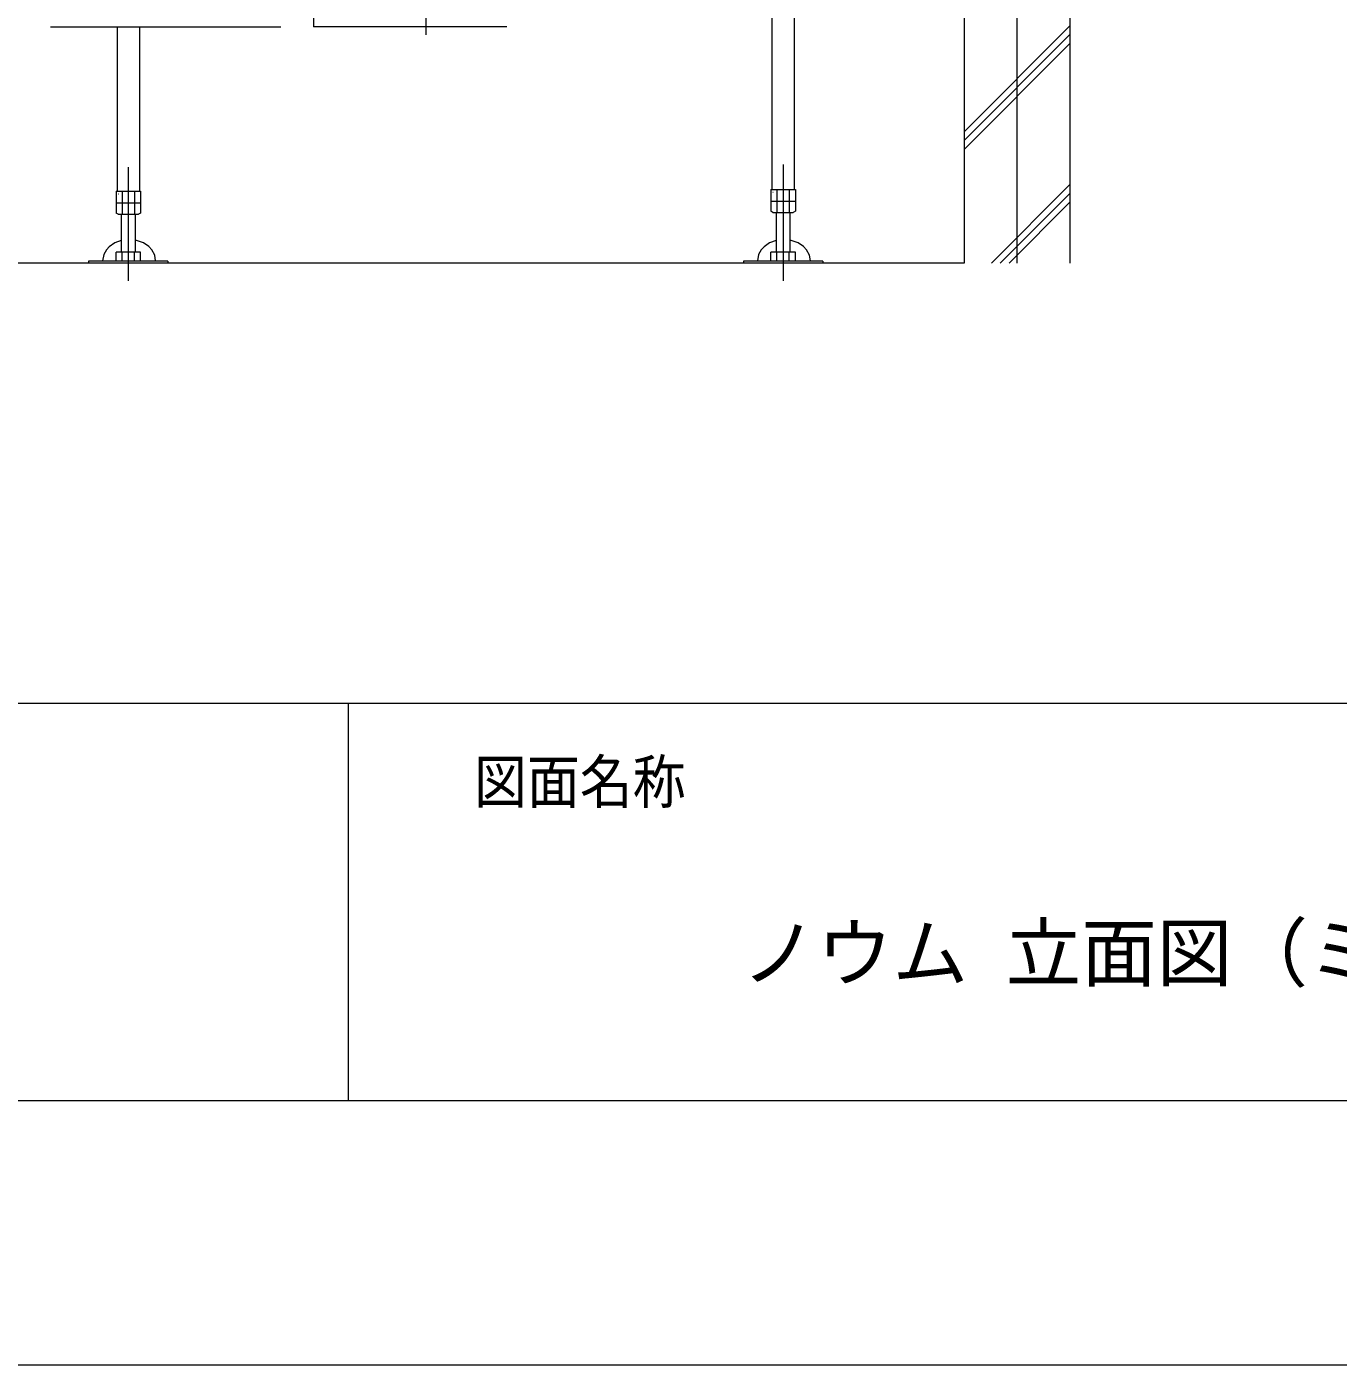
# Model space of a CAD drawing. Units: millimetres on the paper. Extents: x -305 to 305, y -152 to 152.
# Drawn here: x -213.2 to -163.6, y -148.5 to -98 of the extents above; entities that cross this region are included whole.
import ezdxf
from ezdxf.enums import TextEntityAlignment as Align

# ---------------------------------------------------------------- set-up
doc = ezdxf.new("R2010")
doc.units = ezdxf.units.MM
doc.linetypes.add('LONG_CHAIN', pattern=[21, 18, -1, 1, -1])
for name, color, linetype, lineweight in [('0-0_0', 7, 'Continuous', 9), ('0-1_VIEW0001', 7, 'Continuous', 9), ('0-3_1図面枠', 7, 'Continuous', 9), ('0-4_図面枠', 3, 'Continuous', 9), ('0-5_DEFPOINTS', 7, 'Continuous', 9)]:
    doc.layers.add(name, color=color, linetype=linetype, lineweight=lineweight)
doc.styles.add('ＭＳ ゴシック', font='')
doc.styles.get('ＭＳ ゴシック').set_extended_font_data('MS Gothic')

msp = doc.modelspace()

# ---------------------------------------------------------------- linework, layer by layer
at = {"layer": '0-0_0'}
msp.add_line((-201.017, -123.498), (-201.017, -138.498), dxfattribs=at)
msp.add_line((-201.017, -123.498), (-201.017, -138.498), dxfattribs=at)
at = {"layer": '0-1_VIEW0001', "linetype": 'LONG_CHAIN'}
for p, q in [((-175.758, -11.054), (-175.758, -106.887)), ((-198.091, -96.065), (-198.091, -98.262)), ((-209.325, -103.258), (-209.325, -107.554)), ((-184.591, -103.166), (-184.591, -107.554))]:
    msp.add_line(p, q, dxfattribs=at)
at = {"layer": '0-1_VIEW0001'}
for p, q in [((-202.325, -95.418), (-202.325, -97.961)), ((-177.758, -96.554), (-177.758, -106.887)), ((-173.758, -96.554), (-173.758, -106.887)), ((-212.258, -97.961), (-203.558, -97.961)), ((-209.748, -97.961), (-209.748, -104.174)), ((-208.901, -97.961), (-208.901, -104.174)), ((-195.025, -97.961), (-202.325, -97.961)), ((-185.015, -97.574), (-185.015, -104.107)), ((-184.168, -97.574), (-184.168, -104.107)), ((-177.758, -101.923), (-173.758, -97.923)), ((-177.758, -102.256), (-173.758, -98.256)), ((-177.758, -102.59), (-173.758, -98.59)), ((-176.722, -106.887), (-173.758, -103.922)), ((-209.787, -104.174), (-209.787, -104.995)), ((-209.787, -104.174), (-208.863, -104.174)), ((-209.787, -104.607), (-208.863, -104.607)), ((-209.708, -104.274), (-209.698, -104.274)), ((-209.556, -104.174), (-209.556, -105.04)), ((-209.094, -104.174), (-209.094, -105.04)), ((-208.863, -104.174), (-208.863, -104.995)), ((-185.053, -104.107), (-184.129, -104.107)), ((-185.053, -104.107), (-185.053, -104.928)), ((-185.053, -104.54), (-184.129, -104.54)), ((-184.975, -104.207), (-184.965, -104.207)), ((-184.822, -104.107), (-184.822, -104.974)), ((-184.36, -104.107), (-184.36, -104.974)), ((-184.129, -104.107), (-184.129, -104.928)), ((-176.389, -106.887), (-173.758, -104.256)), ((-176.056, -106.887), (-173.758, -104.589)), ((-209.708, -105.04), (-209.787, -104.995)), ((-209.708, -105.04), (-208.941, -105.04)), ((-209.591, -105.04), (-209.591, -106.477)), ((-209.058, -106.477), (-209.058, -105.04)), ((-208.863, -104.995), (-208.941, -105.04)), ((-184.975, -104.974), (-185.053, -104.928)), ((-184.975, -104.974), (-184.208, -104.974)), ((-184.858, -104.974), (-184.858, -106.477)), ((-184.325, -106.477), (-184.325, -104.974)), ((-184.129, -104.928), (-184.208, -104.974)), ((-208.863, -106.477), (-209.787, -106.477)), ((-209.787, -106.81), (-209.787, -106.477)), ((-209.556, -106.81), (-209.556, -106.477)), ((-209.094, -106.81), (-209.094, -106.477)), ((-208.863, -106.81), (-208.863, -106.477)), ((-184.129, -106.477), (-185.053, -106.477)), ((-185.053, -106.81), (-185.053, -106.477)), ((-184.822, -106.81), (-184.822, -106.477)), ((-184.36, -106.81), (-184.36, -106.477)), ((-184.129, -106.81), (-184.129, -106.477)), ((-177.758, -106.887), (-249.591, -106.887)), ((-210.825, -106.81), (-210.825, -106.887)), ((-207.825, -106.81), (-210.825, -106.81)), ((-207.825, -106.887), (-210.825, -106.887)), ((-207.825, -106.81), (-207.825, -106.887)), ((-186.091, -106.81), (-186.091, -106.887)), ((-183.091, -106.81), (-186.091, -106.81)), ((-183.091, -106.887), (-186.091, -106.887)), ((-183.091, -106.81), (-183.091, -106.887))]:
    msp.add_line(p, q, dxfattribs=at)
for points in [[(-209.591, -106.034), (-209.835, -106.125), (-210.044, -106.269), (-210.153, -106.389), (-210.249, -106.563), (-210.293, -106.797), (-210.293, -106.81)], [(-208.293, -106.81), (-208.293, -106.797), (-208.327, -106.589), (-208.438, -106.382), (-208.554, -106.258), (-208.752, -106.124), (-209.058, -106.019)], [(-184.858, -106.034), (-185.101, -106.125), (-185.311, -106.269), (-185.419, -106.389), (-185.516, -106.563), (-185.559, -106.797), (-185.559, -106.81)], [(-183.56, -106.81), (-183.559, -106.797), (-183.594, -106.589), (-183.704, -106.382), (-183.821, -106.258), (-184.019, -106.124), (-184.325, -106.019)]]:
    msp.add_lwpolyline(points, dxfattribs=at)
at = {"layer": '0-4_図面枠'}
msp.add_line((-291.017, -123.498), (108.983, -123.498), dxfattribs=at)
msp.add_lwpolyline([(-291.017, -138.498), (108.983, -138.498), (108.983, 138.502), (-291.017, 138.502)], close=True, dxfattribs=at)
at = {"layer": '0-5_DEFPOINTS'}
msp.add_line((118.983, -148.498), (-301.017, -148.498), dxfattribs=at)

# ---------------------------------------------------------------- texts
at = {"layer": '0-3_1図面枠', "style": 'ＭＳ ゴシック', "width": 0.9}
msp.add_text('図面名称', height=1.628, dxfattribs=at).set_placement((-196.268, -127.769), align=Align.BOTTOM_LEFT)
at = {"layer": '0-3_1図面枠', "style": 'ＭＳ ゴシック'}
msp.add_text('ノウム 立面図（ミラーなし、シャワーフックプラン） 1621 標準（浴槽パンあり） AR/BR', height=2.092, dxfattribs=at).set_placement((-186.165, -134.602), align=Align.BOTTOM_LEFT)

doc.saveas('drawing.dxf')
